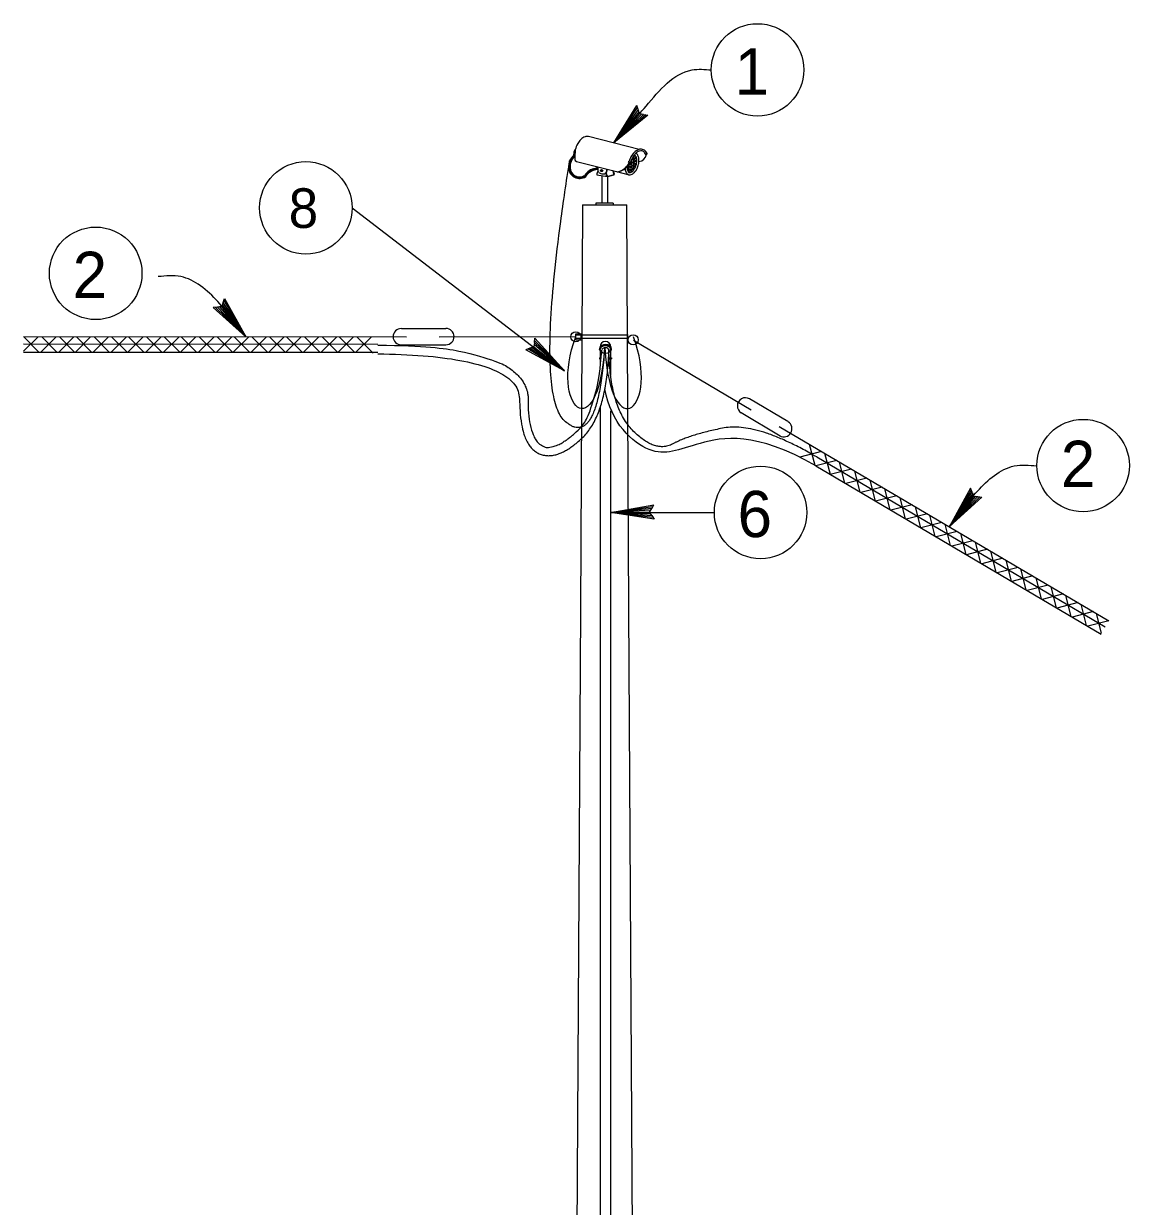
# Model space of a CAD drawing. Extents: x -893 to 867, y -474 to 712.
# Drawn here: x -455.9 to -288.7, y 11.3 to 190.3 of the extents above; entities that cross this region are included whole.
import ezdxf

# ---------------------------------------------------------------- set-up
doc = ezdxf.new("R2010")
doc.units = 0
for name, color, linetype in [('212 Leaders and Dim Lines', 7, 'Continuous'), ('214 Text and Titles', 7, 'Continuous'), ('220 Structural Steel', 7, 'Continuous'), ('221 Structural Steel', 7, 'Continuous'), ('226 Not Assigned', 7, 'Continuous'), ('227 Not Assigned', 7, 'Continuous'), ('230 Wood', 7, 'Continuous')]:
    doc.layers.add(name, color=color, linetype=linetype)

msp = doc.modelspace()

# ---------------------------------------------------------------- linework, layer by layer
at = {"layer": '212 Leaders and Dim Lines'}
for p, q in [((-366.65, 172.25), (-363.15, 177.91)), ((-366.65, 172.25), (-363.05, 177.6)), ((-362.96, 177.29), (-366.65, 172.25)), ((-362.96, 177.29), (-363.15, 177.91)), ((-362.77, 176.67), (-362.96, 177.29)), ((-362.86, 176.98), (-366.65, 172.25)), ((-362.77, 176.67), (-366.65, 172.25)), ((-366.65, 172.25), (-362.45, 176.62)), ((-366.65, 172.25), (-362.14, 176.57)), ((-361.82, 176.51), (-366.65, 172.25)), ((-361.5, 176.46), (-366.65, 172.25)), ((-362.14, 176.57), (-362.77, 176.67)), ((-362.14, 176.57), (-361.5, 176.46)), ((-406.24, 162.42), (-374.1, 137.76)), ((-425.76, 148.09), (-425.54, 148.7)), ((-425.54, 148.7), (-422.31, 142.88)), ((-426.62, 147.41), (-427.26, 147.33)), ((-422.31, 142.88), (-427.26, 147.33)), ((-422.31, 142.88), (-426.94, 147.37)), ((-425.98, 147.49), (-426.62, 147.41)), ((-426.62, 147.41), (-422.31, 142.88)), ((-426.3, 147.45), (-422.31, 142.88)), ((-425.76, 148.09), (-425.98, 147.49)), ((-425.98, 147.49), (-422.31, 142.88)), ((-422.31, 142.88), (-425.87, 147.79)), ((-422.31, 142.88), (-425.76, 148.09)), ((-425.65, 148.4), (-422.31, 142.88)), ((-378.66, 142.04), (-378.73, 141.4)), ((-374.1, 137.76), (-378.7, 141.72)), ((-378.66, 142.04), (-378.59, 142.68)), ((-374.1, 137.76), (-378.66, 142.04)), ((-378.63, 142.36), (-374.1, 137.76)), ((-378.59, 142.68), (-374.1, 137.76)), ((-379.34, 141.18), (-379.94, 140.95)), ((-374.1, 137.76), (-379.94, 140.95)), ((-374.1, 137.76), (-379.64, 141.07)), ((-378.73, 141.4), (-379.34, 141.18)), ((-379.34, 141.18), (-374.1, 137.76)), ((-379.04, 141.29), (-374.1, 137.76)), ((-378.73, 141.4), (-374.1, 137.76)), ((-312.68, 120), (-315.87, 114.17)), ((-312.45, 119.4), (-312.68, 120)), ((-312.56, 119.7), (-315.87, 114.17)), ((-315.87, 114.17), (-312.45, 119.4)), ((-315.87, 114.17), (-312.34, 119.1)), ((-312.23, 118.79), (-315.87, 114.17)), ((-311.91, 118.76), (-315.87, 114.17)), ((-311.59, 118.72), (-315.87, 114.17)), ((-315.87, 114.17), (-311.27, 118.68)), ((-315.87, 114.17), (-310.95, 118.65)), ((-312.45, 119.4), (-312.23, 118.79)), ((-312.23, 118.79), (-311.59, 118.72)), ((-311.59, 118.72), (-310.95, 118.65)), ((-367.14, 116.29), (-360.59, 117.49)), ((-367.14, 116.29), (-360.76, 117.21)), ((-360.92, 116.93), (-367.14, 116.29)), ((-361.09, 116.66), (-367.14, 116.29)), ((-361.25, 116.38), (-367.14, 116.29)), ((-361.25, 116.38), (-360.92, 116.93)), ((-360.91, 115.84), (-361.25, 116.38)), ((-360.92, 116.93), (-360.59, 117.49)), ((-367.14, 116.29), (-351.44, 116.31)), ((-360.56, 115.3), (-367.14, 116.29)), ((-367.14, 116.29), (-360.91, 115.84)), ((-360.73, 115.57), (-367.14, 116.29)), ((-367.14, 116.29), (-361.08, 116.11)), ((-360.91, 115.84), (-360.56, 115.3))]:
    msp.add_line(p, q, dxfattribs=at)
for points in [[(-366.65, 172.25), (-361.76, 177.82), (-354.82, 183.3), (-351.9, 183.3)], [(-422.31, 142.88), (-426.57, 148.23), (-432.17, 152.01), (-435.58, 152.01)], [(-315.87, 114.17), (-311.64, 119.54), (-306.06, 123.35), (-302.65, 123.37)]]:
    msp.add_spline(points, degree=3, dxfattribs=at)
at = {"layer": '214 Text and Titles'}
for centre in [(-344.9, 183.3), (-413.24, 162.42), (-445.04, 152.51), (-295.65, 123.41), (-344.44, 116.31)]:
    msp.add_circle(centre, 7, dxfattribs=at)
at = {"layer": '220 Structural Steel'}
for p, q in [((-364.47, 143.16), (-372.4, 143.16)), ((-364.46, 142.64), (-372.4, 142.64))]:
    msp.add_line(p, q, dxfattribs=at)
for centre in [(-372.41, 142.91), (-363.73, 142.45)]:
    msp.add_circle(centre, 0.762, dxfattribs=at)
at = {"layer": '221 Structural Steel'}
for p, q in [((-371.37, 162.9), (-371.71, 101.56)), ((-371.37, 162.9), (-364.7, 162.9)), ((-364.36, 101.56), (-364.7, 162.9)), ((-371.71, 101.56), (-372.84, -101.16)), ((-363.24, -101.16), (-364.36, 101.56))]:
    msp.add_line(p, q, dxfattribs=at)
at = {"layer": '226 Not Assigned'}
for p, q in [((-362.8, 171.27), (-370.5, 173.22)), ((-372.7, 170.39), (-372.65, 170.43)), ((-372.62, 170.3), (-372.54, 170.35)), ((-363.41, 170.38), (-363.74, 170.19)), ((-363.41, 170.38), (-363.74, 170.19)), ((-363.74, 170.19), (-363.74, 170.19)), ((-363.21, 169.95), (-363.71, 170.24)), ((-363.21, 169.95), (-363.71, 170.24)), ((-363.71, 170.24), (-363.71, 170.24)), ((-363.68, 170.28), (-363.68, 168.09)), ((-363.68, 170.28), (-363.68, 168.09)), ((-363.68, 170.28), (-363.68, 170.28)), ((-363.41, 170.38), (-363.41, 170.38)), ((-363.27, 170.16), (-363.27, 168.92)), ((-363.27, 170.16), (-363.27, 168.92)), ((-363.27, 170.16), (-363.27, 170.16)), ((-373.5, 168.47), (-373.5, 168.45)), ((-373.37, 168.47), (-373.37, 168.47)), ((-372.3, 169.45), (-366.24, 167.92)), ((-369.09, 168.52), (-369.47, 168.4)), ((-369.44, 168.29), (-369.45, 168.29)), ((-369.09, 168.4), (-369.44, 168.29)), ((-369.09, 168.64), (-369.09, 168.2)), ((-367.75, 168.3), (-367.75, 167.95)), ((-367.69, 168.28), (-367.69, 167.95)), ((-363.82, 167.94), (-364.63, 168.41)), ((-363.82, 167.94), (-364.63, 168.41)), ((-364.63, 168.41), (-364.63, 168.41)), ((-363.18, 169.57), (-364.61, 168.74)), ((-363.18, 169.57), (-364.61, 168.74)), ((-363.24, 169.06), (-364.61, 168.27)), ((-363.24, 169.06), (-364.61, 168.27)), ((-364.61, 168.74), (-364.61, 168.74)), ((-363.56, 168.26), (-364.54, 168.83)), ((-363.56, 168.26), (-364.54, 168.83)), ((-364.54, 168.83), (-364.54, 168.83)), ((-364.5, 168.88), (-364.5, 167.97)), ((-364.5, 168.88), (-364.5, 167.97)), ((-364.5, 168.88), (-364.5, 168.88)), ((-363.44, 168.47), (-364.45, 167.89)), ((-363.44, 168.47), (-364.45, 167.89)), ((-364.43, 169.3), (-364.42, 169.27)), ((-364.43, 169.3), (-364.42, 169.27)), ((-364.43, 169.3), (-364.43, 169.3)), ((-364.43, 169.3), (-364.43, 169.3)), ((-364.42, 169.27), (-364.31, 169.28)), ((-364.42, 169.27), (-364.31, 169.28)), ((-364.42, 169.27), (-364.42, 169.27)), ((-364.42, 169.27), (-364.42, 169.27)), ((-364.35, 169.11), (-364.35, 169.11)), ((-364.32, 169.12), (-364.32, 169.12)), ((-364.31, 169.28), (-364.29, 169.23)), ((-364.31, 169.28), (-364.29, 169.23)), ((-364.31, 169.28), (-364.31, 169.28)), ((-364.31, 169.28), (-364.31, 169.28)), ((-364.29, 169.23), (-364.29, 169.23)), ((-363.37, 168.63), (-364.27, 169.15)), ((-363.37, 168.63), (-364.27, 169.15)), ((-364.27, 169.15), (-364.27, 169.15)), ((-364.26, 169.15), (-364.26, 169.15)), ((-364.26, 169.15), (-364.26, 169.15)), ((-364.26, 169.15), (-364.26, 169.15)), ((-364.21, 169.19), (-364.21, 169.19)), ((-364.09, 169.47), (-364.09, 167.77)), ((-364.09, 169.47), (-364.09, 167.77)), ((-364.09, 169.47), (-364.09, 169.47)), ((-363.25, 169.03), (-364.08, 169.51)), ((-363.25, 169.03), (-364.08, 169.51)), ((-364.08, 169.51), (-364.08, 169.51)), ((-363.23, 170.01), (-364.07, 169.53)), ((-363.23, 170.01), (-364.07, 169.53)), ((-364.07, 169.53), (-364.07, 169.53)), ((-363.18, 169.46), (-363.91, 169.89)), ((-363.18, 169.46), (-363.91, 169.89)), ((-363.91, 169.89), (-363.91, 169.89)), ((-363.44, 168.47), (-363.44, 168.47)), ((-363.37, 168.63), (-363.37, 168.63)), ((-363.27, 168.92), (-363.27, 168.92)), ((-363.25, 169.03), (-363.25, 169.03)), ((-363.24, 169.06), (-363.24, 169.06)), ((-363.23, 170.01), (-363.23, 170.01)), ((-363.21, 169.95), (-363.21, 169.95)), ((-363.18, 169.57), (-363.18, 169.57)), ((-363.18, 169.46), (-363.18, 169.46)), ((-370.94, 167.29), (-370.97, 167.25)), ((-370.83, 167.22), (-370.9, 167.15)), ((-369.4, 168.17), (-369.43, 168.16)), ((-369.09, 168.27), (-369.4, 168.17)), ((-367.62, 167.14), (-369.21, 167.39)), ((-368.51, 168.16), (-368.59, 168.16)), ((-368.42, 167.9), (-368.49, 167.9)), ((-368.48, 167.28), (-368.48, 163.12)), ((-368.38, 168.14), (-368.46, 168.14)), ((-368.33, 168.01), (-368.41, 168.01)), ((-367.6, 167.15), (-367.6, 163.12)), ((-367.57, 167.15), (-366.67, 167.4)), ((-367.51, 167.23), (-366.74, 167.44)), ((-366.24, 167.92), (-364.35, 167.44)), ((-364.61, 168.27), (-364.61, 168.27)), ((-364.5, 167.97), (-364.5, 167.97)), ((-364.45, 167.89), (-364.45, 167.89)), ((-364.09, 167.77), (-364.09, 167.77)), ((-363.82, 167.94), (-363.82, 167.94)), ((-363.68, 168.09), (-363.68, 168.09)), ((-363.56, 168.26), (-363.56, 168.26)), ((-366.73, 163.12), (-369.35, 163.12)), ((-369.35, 163.12), (-369.35, 162.9)), ((-366.73, 163.12), (-366.73, 162.9)), ((-398.77, 144.14), (-392.05, 144.17)), ((-372.4, 143.35), (-371.47, 143.35)), ((-372.4, 142.46), (-372.4, 143.35)), ((-398.03, 142.84), (-455.94, 142.88)), ((-402.33, 141.75), (-455.94, 141.79)), ((-398.89, 141.67), (-392.05, 141.71)), ((-372.4, 142.9), (-393.08, 142.85)), ((-372.4, 142.46), (-371.47, 142.46)), ((-363.67, 142.4), (-345.89, 131.85)), ((-402.36, 140.51), (-455.94, 140.55)), ((-368.84, 139.7), (-368.84, 139.57)), ((-368.84, 139.7), (-368.57, 139.7)), ((-368.79, 141.11), (-368.8, 140.98)), ((-368.74, 141.38), (-368.74, 141.31)), ((-368.72, 140.74), (-368.72, 139.7)), ((-367.44, 139.7), (-367.01, 139.7)), ((-367.13, 140.75), (-367.13, 139.7)), ((-367.11, 141.38), (-367.11, 141.33)), ((-367.01, 139.7), (-367.01, 139.57)), ((-368.84, 139.57), (-368.58, 139.57)), ((-368.7, 139.57), (-368.7, 138.44)), ((-367.45, 139.57), (-367.01, 139.57)), ((-367.14, 139.57), (-367.14, 137.07)), ((-340.33, 130.06), (-346.1, 133.5)), ((-368.7, 132.24), (-368.7, -100.49)), ((-367.14, 131.69), (-367.14, -102.05)), ((-341.48, 127.88), (-347.36, 131.39)), ((-341.64, 129.32), (-291.74, 99.92)), ((-335.95, 124.71), (-292.29, 98.99)), ((-336.11, 123.35), (-292.93, 97.91))]:
    msp.add_line(p, q, dxfattribs=at)
msp.add_lwpolyline([(-368.63, 167.92), (-368.68, 168.05), (-368.59, 168.16), (-368.46, 168.14), (-368.41, 168.01), (-368.49, 167.9)], close=True, dxfattribs=at)
msp.add_lwpolyline([(-368.51, 168.16), (-368.38, 168.14), (-368.33, 168.01), (-368.42, 167.9)], dxfattribs=at)
for centre, radius, start, end in [((-368.36, 170.11), 4.27, 151.528, 164.8663), ((-369.64, 170.8), 2.81, 135.0795, 151.528), ((-370.37, 171.52), 1.78, 110.7575, 135.0795), ((-370.71, 172.41), 0.834, 74.8663, 110.7575), ((-371.28, 168.68), 2.22, 129.4604, 185.753), ((-371.28, 168.68), 2.1, 129.4604, 185.753), ((-371.28, 168.68), 1.99, 129.4604, 185.753), ((-371.57, 170.55), 1.16, 141.8597, 182.48), ((-372.71, 170.48), 0.0173, 112.188, 167.1334), ((-372.71, 170.48), 0.0173, 167.1334, 222.0788), ((-372.67, 170.37), 0.137, 93.3385, 112.188), ((-372.62, 170.57), 0.137, 222.0788, 240.9283), ((-372.54, 170.71), 0.303, 240.9283, 250.2691), ((-372.66, 170.21), 0.303, 83.9977, 93.3385), ((-372.45, 170.95), 0.561, 250.2691, 257.1334), ((-372.68, 169.95), 0.561, 77.1334, 83.9977), ((-372.45, 170.95), 0.561, 257.1334, 260.9756), ((-372.68, 169.95), 0.561, 75.0958, 77.1334), ((-361.33, 170.02), 11.22, 173.8848, 181.3601), ((-372.11, 170.94), 0.491, 137.5505, 138.8891), ((-360.2, 168.04), 4.39, 151.528, 161.1295), ((-361.48, 168.73), 2.94, 135.0795, 151.528), ((-361.48, 168.73), 2.69, 139.832, 151.528), ((-362.21, 169.46), 1.91, 110.7575, 135.0795), ((-361.48, 168.73), 2.69, 135.0795, 139.832), ((-363.61, 170.22), 0.263, 38.975, 73.3871), ((-364.13, 169.79), 0.935, 14.653, 38.975), ((-362.21, 169.46), 1.66, 110.7575, 135.0795), ((-363.61, 170.22), 0.59, 38.975, 57.7511), ((-364.13, 169.79), 1.26, 14.653, 38.975), ((-364.84, 169.61), 1.99, 358.2045, 14.653), ((-362.55, 170.35), 0.959, 74.8663, 110.7575), ((-362.93, 170.66), 1.23, 273.3873, 353.5645), ((-362.55, 170.35), 0.71, 74.8663, 110.7575), ((-362.55, 170.35), 0.71, 38.975, 74.8663), ((-362.55, 170.35), 0.959, 38.975, 74.8663), ((-363.29, 169.75), 1.66, 27.6769, 38.975), ((-361.76, 170.69), 0.174, 252.0006, 343.3532), ((-363.29, 169.75), 1.91, 27.6769, 38.975), ((-371.83, 168.54), 1.67, 182.6042, 303.6216), ((-371.83, 168.54), 1.55, 182.6042, 303.6216), ((-371.83, 168.54), 1.43, 182.6042, 303.6216), ((-372.22, 169.77), 0.327, 181.3601, 255.8024), ((-369.05, 166.08), 2.36, 100.3499, 147.425), ((-369.05, 166.08), 2.24, 100.3499, 147.425), ((-366.71, 170.48), 2.69, 288.226, 333.3719), ((-366.71, 170.48), 2.73, 289.9223, 319.3468), ((-362.98, 168.62), 1.99, 185.127, 194.653), ((-366.71, 170.48), 2.73, 319.3468, 329.8025), ((-362.98, 168.62), 1.66, 176.9962, 194.653), ((-366.71, 170.48), 2.56, 332.6512, 336.7605), ((-364.35, 169.23), 0.114, 320.3601, 136.2453), ((-364.35, 169.23), 0.114, 320.3601, 136.2453), ((-366.71, 170.48), 2.73, 329.8025, 332.7143), ((-364.39, 169.34), 0.23, 279.3217, 320.7744), ((-364.39, 169.34), 0.23, 279.3217, 320.7744), ((-364.35, 169.24), 0.123, 285.3489, 316.7479), ((-364.35, 169.24), 0.123, 285.3489, 316.7479), ((-366.71, 170.48), 2.81, 332.6844, 336.7605), ((-360.2, 168.04), 4.14, 151.528, 161.1295), ((-364.96, 169.15), 1.66, 315.0795, 331.528), ((-365.86, 169.64), 2.69, 331.528, 344.8663), ((-365.86, 169.64), 2.69, 344.8663, 358.2045), ((-364.84, 169.61), 1.66, 358.2045, 14.653), ((-365.86, 169.64), 3.02, 331.528, 344.8663), ((-365.86, 169.64), 3.02, 344.8663, 358.2045), ((-369.05, 166.08), 2.12, 100.3499, 147.425), ((-367.87, 167.36), 1.34, 151.5678, 178.4616), ((-368.66, 168.2), 0.433, 179.6563, 187.4436), ((-368.52, 168.22), 0.573, 187.4436, 211.472), ((-368.41, 168.29), 0.702, 211.472, 231.6456), ((-368.31, 168.42), 0.871, 231.6456, 249.7411), ((-368.31, 168.42), 0.871, 249.7411, 267.8366), ((-368.31, 168.25), 0.702, 267.8366, 288.0102), ((-368.24, 168.42), 0.871, 264.0813, 267.8366), ((-368.25, 168.25), 0.702, 267.8366, 288.0102), ((-368.27, 168.13), 0.573, 288.0102, 312.0386), ((-368.21, 168.12), 0.573, 288.0102, 312.0386), ((-368.18, 168.02), 0.433, 312.0386, 339.7411), ((-369.06, 167.07), 1.34, 7.9441, 26.4653), ((-368.12, 168.02), 0.433, 312.0386, 339.7411), ((-368.99, 167.11), 1.34, 9.974, 27.3158), ((-368.18, 168.02), 0.433, 339.7411, 350.0392), ((-367.6, 167.28), 0.131, 187.9441, 285.2408), ((-368.12, 168.02), 0.433, 339.7411, 350.0392), ((-367.54, 167.36), 0.131, 189.974, 285.2408), ((-367.97, 167.36), 1.34, 10.1204, 31.8472), ((-366.78, 167.57), 0.131, 285.2408, 10.1204), ((-367.9, 167.39), 1.34, 6.3561, 29.0696), ((-366.7, 167.52), 0.131, 285.2408, 6.3561), ((-366.08, 168.55), 0.654, 255.8024, 288.226), ((-366, 168.53), 0.654, 255.8024, 289.9223), ((-363.69, 168.43), 1.26, 194.653, 218.975), ((-364.21, 168.01), 0.59, 218.975, 254.8663), ((-363.69, 168.43), 0.935, 194.653, 218.975), ((-364.21, 168.01), 0.263, 218.975, 254.8663), ((-364.21, 168.01), 0.59, 254.8663, 290.7575), ((-364.21, 168.01), 0.263, 254.8663, 290.7575), ((-364.45, 168.64), 0.935, 290.7575, 315.0795), ((-364.45, 168.64), 1.26, 290.7575, 315.0795), ((-364.96, 169.15), 1.99, 315.0795, 331.528), ((-398.81, 142.92), 1.23, 90.1671, 270.1671), ((-392.05, 142.94), 1.23, 270.1671, 90.1671), ((-367.92, 141.38), 0.815, 0, 180), ((-346.73, 132.45), 1.23, 59.2835, 239.2835), ((-340.92, 128.99), 1.23, 239.2835, 59.2835)]:
    msp.add_arc(centre, radius, start, end, dxfattribs=at)
msp.add_ellipse((-367.92, 141.01), major_axis=(-0.873, -0.014), ratio=0.712832, dxfattribs=at)
for centre, major_axis, ratio in [((-367.92, 141.1), (-0.873, -0.014), 0.712832), ((-367.93, 140.9), (-0.536, -0.008), 0.654505)]:
    msp.add_ellipse(centre, major_axis=major_axis, ratio=ratio, start_param=3.097514, end_param=6.239106, dxfattribs=at)
for points in [[(-367.4, 140.61), (-367.38, 140.63), (-367.37, 140.64), (-367.21, 140.75), (-367.14, 140.89), (-367.14, 141.15), (-367.22, 141.28), (-367.51, 141.48), (-367.72, 141.54), (-368.14, 141.54), (-368.35, 141.47), (-368.64, 141.26), (-368.71, 141.12), (-368.71, 140.99)], [(-368.71, 140.99), (-368.7, 140.86), (-368.63, 140.73), (-368.48, 140.63), (-368.48, 140.63), (-368.48, 140.63)]]:
    msp.add_open_spline(points, degree=3, dxfattribs=at)
at = {"layer": '227 Not Assigned'}
for p, q in [((-455.94, 140.71), (-453.76, 142.88)), ((-455.93, 142.88), (-453.59, 140.54)), ((-453.38, 140.54), (-451.04, 142.88)), ((-453.21, 142.88), (-450.87, 140.54)), ((-450.69, 140.54), (-448.35, 142.88)), ((-450.51, 142.88), (-448.17, 140.54)), ((-448.13, 140.54), (-445.8, 142.88)), ((-447.95, 142.88), (-445.61, 140.54)), ((-445.47, 140.54), (-443.13, 142.87)), ((-445.28, 142.88), (-442.94, 140.54)), ((-442.77, 140.54), (-440.44, 142.87)), ((-442.58, 142.87), (-440.25, 140.53)), ((-440.22, 140.53), (-437.89, 142.87)), ((-440.03, 142.87), (-437.69, 140.53)), ((-437.51, 140.53), (-435.17, 142.87)), ((-437.31, 142.87), (-434.97, 140.53)), ((-434.82, 140.53), (-432.48, 142.87)), ((-434.62, 142.87), (-432.28, 140.53)), ((-432.27, 140.53), (-429.93, 142.86)), ((-432.06, 142.87), (-429.72, 140.53)), ((-429.52, 140.53), (-427.19, 142.86)), ((-429.31, 142.86), (-426.97, 140.52)), ((-426.83, 140.52), (-424.49, 142.86)), ((-426.62, 142.86), (-424.28, 140.52)), ((-424.28, 140.52), (-421.94, 142.86)), ((-424.06, 142.86), (-421.72, 140.52)), ((-421.58, 140.52), (-419.25, 142.86)), ((-421.36, 142.86), (-419.02, 140.52)), ((-418.89, 140.52), (-416.56, 142.85)), ((-418.67, 142.85), (-416.33, 140.52)), ((-416.34, 140.52), (-414, 142.85)), ((-416.11, 142.85), (-413.77, 140.51)), ((-413.65, 140.51), (-411.32, 142.85)), ((-413.42, 142.85), (-411.08, 140.51)), ((-410.96, 140.51), (-408.63, 142.85)), ((-410.73, 142.85), (-408.39, 140.51)), ((-408.41, 140.51), (-406.07, 142.85)), ((-408.17, 142.85), (-405.83, 140.51)), ((-405.71, 140.51), (-403.38, 142.84)), ((-405.47, 142.84), (-403.06, 140.43)), ((-335.22, 125.54), (-338.53, 124.69)), ((-336.2, 123.41), (-337.02, 126.6)), ((-332.9, 124.17), (-336.1, 123.35)), ((-333.88, 122.04), (-334.7, 125.24)), ((-331.68, 120.74), (-332.5, 123.94)), ((-330.69, 122.87), (-333.9, 122.05)), ((-329.36, 119.38), (-330.18, 122.57)), ((-328.37, 121.51), (-331.57, 120.68)), ((-326.05, 120.14), (-329.26, 119.32)), ((-327.04, 118.01), (-327.87, 121.21)), ((-323.85, 118.84), (-327.05, 118.02)), ((-324.84, 116.72), (-325.67, 119.91)), ((-322.53, 115.35), (-323.35, 118.55)), ((-321.53, 117.47), (-324.73, 116.65)), ((-320.21, 113.98), (-321.03, 117.18)), ((-319.2, 116.11), (-322.41, 115.28)), ((-317, 114.81), (-320.2, 113.98)), ((-318.01, 112.69), (-318.83, 115.89)), ((-314.68, 113.44), (-317.88, 112.61)), ((-315.69, 111.32), (-316.51, 114.52)), ((-313.32, 109.93), (-314.15, 113.13)), ((-312.31, 112.04), (-315.51, 111.22)), ((-311.12, 108.63), (-311.95, 111.83)), ((-310.11, 110.75), (-313.31, 109.92)), ((-307.79, 109.38), (-310.99, 108.55)), ((-308.8, 107.27), (-309.63, 110.46)), ((-305.45, 108), (-308.65, 107.17)), ((-306.47, 105.89), (-307.29, 109.09)), ((-304.27, 104.59), (-305.09, 107.79)), ((-303.24, 106.7), (-306.45, 105.88)), ((-301.95, 103.23), (-302.77, 106.43)), ((-300.92, 105.33), (-304.12, 104.51)), ((-298.62, 103.98), (-301.82, 103.15)), ((-299.65, 101.87), (-300.48, 105.07)), ((-296.42, 102.68), (-299.62, 101.85)), ((-297.45, 100.58), (-298.28, 103.77)), ((-295.13, 99.21), (-295.96, 102.41)), ((-294.09, 101.31), (-297.3, 100.49)), ((-292.85, 98.05), (-293.61, 101.03)), ((-291.75, 99.93), (-294.95, 99.1))]:
    msp.add_line(p, q, dxfattribs=at)
for points, degree in [([(-368.04, 141.25), (-369.1, 125.79), (-378.92, 134.4), (-373.34, 169.52)], 2), ([(-402.33, 141.65), (-395.11, 141.53), (-389.67, 140.9), (-383.96, 139.04), (-382.45, 138.27), (-380.8, 136.72), (-380.36, 136.13), (-379.9, 135.15), (-379.79, 134.81), (-379.67, 134.28), (-379.65, 134.1), (-379.61, 133.75), (-379.6, 133.52), (-379.6, 131.27), (-379.37, 129.62), (-378.8, 127.91), (-378.57, 127.47), (-378.1, 126.82), (-377.88, 126.63), (-376.99, 126.15), (-376.43, 126.1), (-375.17, 126.5), (-374.69, 126.72), (-373.91, 127.23), (-373.63, 127.42), (-373.07, 127.86), (-372.74, 128.14), (-371.38, 129.38), (-370.47, 130.88), (-369.12, 135.11), (-368.7, 137.81), (-368.47, 140.9)], 3), ([(-368.04, 141.25), (-369.1, 125.79), (-376.43, 132.22), (-372.4, 142.9)], 3), ([(-368.03, 141.25), (-366.98, 125.79), (-359.64, 132.22), (-363.68, 142.9)], 3), ([(-402.36, 140.35), (-380.9, 139.99), (-380.89, 126.78), (-375.5, 123.88), (-367.69, 130.98), (-367.39, 140.89)], 2), ([(-335.95, 124.71), (-345.06, 130.04), (-355.03, 128.14), (-360.42, 125.24), (-367.26, 132.34), (-367.39, 140.89)], 2), ([(-336.11, 123.35), (-345.21, 128.68), (-355.18, 126.78), (-360.58, 123.88), (-367.09, 129.8), (-367.99, 135.02)], 3)]:
    msp.add_open_spline(points, degree=degree, dxfattribs=at)
at = {"layer": '230 Wood'}
msp.add_line((-370.44, 162.9), (-365.64, 162.9), dxfattribs=at)

# ---------------------------------------------------------------- texts
at = {"layer": '214 Text and Titles'}
for s, height, p in [('1', 7, (-348.37, 179.57)), ('8', 6, (-415.84, 159.38)), ('2', 7, (-448.52, 148.78)), ('6', 7, (-347.92, 112.58))]:
    msp.add_text(s, height=height, dxfattribs=at).set_placement(p)
msp.add_text('2', height=7, rotation=0.3182, dxfattribs=at).set_placement((-298.99, 120.16))

doc.saveas('drawing.dxf')
